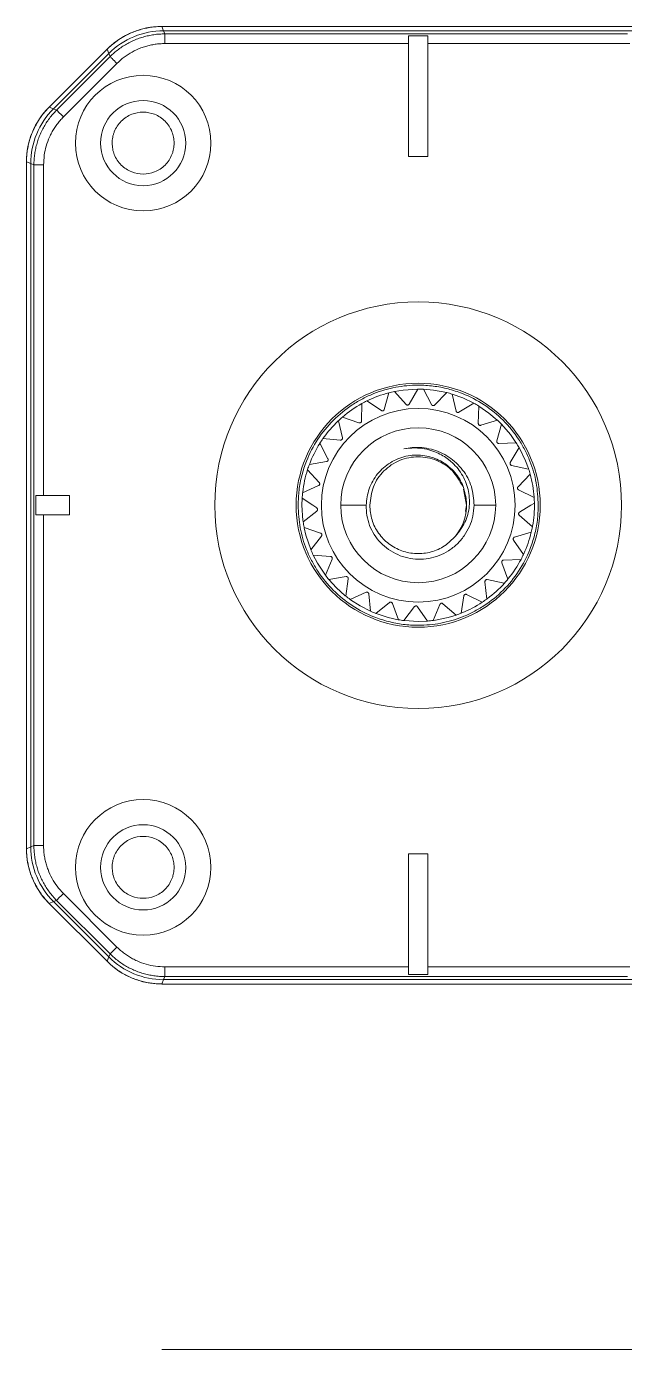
# Model space of a CAD drawing. Header units: millimetres. Extents: x 28 to 240, y 63 to 178.
# Drawn here: x 95.47 to 110.91, y 97.3 to 131.46 of the extents above; entities that cross this region are included whole.
import ezdxf

# ---------------------------------------------------------------- set-up
doc = ezdxf.new("R2010")
doc.units = ezdxf.units.MM

msp = doc.modelspace()

# ---------------------------------------------------------------- linework, layer by layer
at = {"color": 7, "linetype": 'Continuous', "lineweight": 15}
for p, q in [((98.966, 131.462), (99.012, 131.351)), ((138.696, 131.462), (98.966, 131.462)), ((138.584, 131.351), (99.012, 131.351)), ((99.012, 131.351), (99.046, 131.27)), ((110.986, 131.27), (99.046, 131.27)), ((99.046, 131.27), (99.046, 131.02)), ((105.334, 131.22), (105.834, 131.22)), ((105.334, 131.02), (105.334, 131.22)), ((105.834, 131.22), (105.834, 131.02)), ((97.552, 130.877), (96.058, 129.383)), ((97.552, 130.877), (97.598, 130.765)), ((105.334, 131.02), (99.046, 131.02)), ((105.334, 128.101), (105.334, 131.02)), ((111.045, 131.02), (105.834, 131.02)), ((105.834, 131.02), (105.834, 128.101)), ((97.598, 130.765), (96.17, 129.337)), ((97.632, 130.685), (96.25, 129.303)), ((97.808, 130.508), (96.427, 129.126)), ((97.632, 130.685), (97.598, 130.765)), ((96.058, 129.383), (96.17, 129.337)), ((96.17, 129.337), (96.25, 129.303)), ((95.584, 127.922), (95.472, 127.969)), ((95.472, 127.969), (95.472, 110.233)), ((95.664, 127.889), (95.584, 127.922)), ((95.584, 127.922), (95.584, 110.279)), ((95.664, 127.889), (95.664, 110.312)), ((95.914, 127.889), (95.664, 127.889)), ((95.914, 127.889), (95.914, 119.351)), ((105.834, 128.101), (105.334, 128.101)), ((104.829, 122.004), (104.708, 121.571)), ((105.27, 121.703), (104.969, 122.037)), ((105.575, 122.101), (105.35, 121.711)), ((105.927, 121.699), (105.718, 122.098)), ((106.321, 122.009), (106.007, 121.687)), ((106.562, 121.532), (106.46, 121.97)), ((104.131, 121.725), (104.122, 121.276)), ((104.633, 121.543), (104.258, 121.792)), ((107.022, 121.734), (106.637, 121.501)), ((107.136, 121.213), (107.146, 121.662)), ((103.524, 121.282), (103.627, 120.844)), ((104.055, 121.23), (103.63, 121.378)), ((107.631, 121.294), (107.201, 121.164)), ((107.613, 120.76), (107.734, 121.193)), ((103.046, 120.701), (103.255, 120.302)), ((103.574, 120.783), (103.126, 120.82)), ((108.112, 120.716), (107.663, 120.697)), ((107.962, 120.204), (108.186, 120.593)), ((102.728, 120.019), (103.029, 119.685)), ((103.219, 120.23), (102.775, 120.155)), ((108.434, 120.036), (107.994, 120.13)), ((103.012, 119.606), (102.601, 119.423)), ((108.161, 119.578), (108.476, 119.899)), ((95.714, 119.351), (95.914, 119.351)), ((95.714, 118.851), (95.714, 119.351)), ((95.914, 119.351), (96.584, 119.351)), ((96.584, 119.351), (96.584, 118.851)), ((102.584, 119.101), (102.589, 119.28)), ((102.589, 119.28), (102.86, 119.101)), ((106.834, 119.101), (106.751, 119.517)), ((108.577, 119.298), (108.175, 119.498)), ((102.967, 118.951), (102.615, 118.671)), ((102.86, 119.101), (102.964, 119.031)), ((104.24, 119.101), (103.584, 119.101)), ((106.802, 118.938), (106.834, 119.101)), ((107.584, 119.101), (107.027, 119.101)), ((108.199, 118.922), (108.494, 119.101)), ((108.494, 119.101), (108.583, 119.155)), ((95.914, 118.851), (95.714, 118.851)), ((95.914, 118.851), (95.914, 110.312)), ((96.584, 118.851), (95.914, 118.851)), ((108.532, 118.547), (108.192, 118.841)), ((102.639, 118.53), (103.064, 118.382)), ((103.087, 118.305), (102.815, 117.946)), ((108.302, 117.831), (108.046, 118.201)), ((108.072, 118.277), (108.503, 118.407)), ((102.873, 117.815), (103.321, 117.778)), ((103.363, 117.709), (103.189, 117.294)), ((107.901, 117.195), (107.744, 117.617)), ((107.789, 117.684), (108.238, 117.703)), ((103.278, 117.182), (103.722, 117.257)), ((103.779, 117.2), (103.714, 116.755)), ((107.368, 117.18), (107.807, 117.087)), ((103.828, 116.669), (104.239, 116.852)), ((107.354, 116.679), (107.307, 117.126)), ((104.309, 116.811), (104.356, 116.364)), ((104.488, 116.308), (104.84, 116.588)), ((104.918, 116.566), (105.075, 116.144)), ((105.969, 116.126), (106.143, 116.54)), ((106.222, 116.559), (106.562, 116.265)), ((106.697, 116.315), (106.762, 116.76)), ((106.834, 116.797), (107.237, 116.597)), ((105.217, 116.123), (105.489, 116.482)), ((105.57, 116.48), (105.826, 116.111)), ((95.472, 110.233), (95.584, 110.279)), ((95.584, 110.279), (95.664, 110.312)), ((95.914, 110.312), (95.664, 110.312)), ((105.334, 110.101), (105.834, 110.101)), ((105.334, 107.181), (105.334, 110.101)), ((105.834, 110.101), (105.834, 107.181)), ((96.427, 109.075), (97.808, 107.694)), ((96.17, 108.865), (96.058, 108.819)), ((96.058, 108.819), (97.552, 107.325)), ((96.25, 108.898), (96.17, 108.865)), ((96.17, 108.865), (97.598, 107.437)), ((96.25, 108.898), (97.632, 107.517)), ((97.552, 107.325), (97.598, 107.437)), ((97.598, 107.437), (97.632, 107.517)), ((99.046, 106.931), (99.012, 106.851)), ((99.046, 107.181), (105.334, 107.181)), ((99.046, 107.181), (99.046, 106.931)), ((99.046, 106.931), (110.986, 106.931)), ((105.334, 106.981), (105.334, 107.181)), ((105.334, 106.981), (105.834, 106.981)), ((105.834, 107.181), (111.045, 107.181)), ((105.834, 107.181), (105.834, 106.981)), ((99.012, 106.851), (98.966, 106.739)), ((98.966, 106.739), (138.696, 106.739)), ((99.012, 106.851), (138.584, 106.851)), ((98.966, 97.301), (138.696, 97.301))]:
    msp.add_line(p, q, dxfattribs=at)
at = {"color": 7, "linetype": 'Continuous', "lineweight": 15, "flags": 128}
for points in [[(97.808, 130.508), (97.774, 130.542), (97.741, 130.575), (97.711, 130.605), (97.684, 130.632), (97.662, 130.654), (97.646, 130.671), (97.635, 130.681), (97.632, 130.685)], [(96.427, 129.126), (96.393, 129.161), (96.36, 129.194), (96.329, 129.224), (96.303, 129.251), (96.281, 129.273), (96.264, 129.289), (96.254, 129.299), (96.25, 129.303)], [(104.969, 122.037), (105.192, 122.075), (105.575, 122.101)], [(105.718, 122.098), (105.976, 122.075), (106.321, 122.009)], [(106.46, 121.97), (106.732, 121.872), (107.022, 121.734)], [(107.146, 121.662), (107.41, 121.481), (107.626, 121.298)], [(107.734, 121.193), (107.964, 120.927), (108.108, 120.723)], [(108.186, 120.593), (108.356, 120.249), (108.431, 120.046)], [(102.613, 118.686), (102.61, 118.709), (102.584, 119.101)], [(102.809, 117.96), (102.686, 118.324), (102.641, 118.518)], [(103.189, 117.294), (102.986, 117.601), (102.873, 117.815)], [(103.703, 116.763), (103.463, 116.979), (103.287, 117.171)], [(104.356, 116.364), (104.084, 116.503), (103.839, 116.66)], [(105.064, 116.146), (104.808, 116.203), (104.502, 116.303)], [(106.562, 116.265), (106.36, 116.203), (105.984, 116.128)], [(105.826, 116.111), (105.584, 116.101), (105.232, 116.122)], [(96.427, 109.075), (96.393, 109.041), (96.36, 109.008), (96.329, 108.978), (96.303, 108.951), (96.281, 108.929), (96.264, 108.912), (96.254, 108.902), (96.25, 108.898)], [(97.808, 107.694), (97.774, 107.659), (97.741, 107.627), (97.711, 107.596), (97.684, 107.569), (97.662, 107.547), (97.646, 107.531), (97.635, 107.521), (97.632, 107.517)]]:
    msp.add_lwpolyline(points, dxfattribs=at)
at = {"color": 7, "linetype": 'Continuous', "lineweight": 15}
for centre, radius in [((98.484, 128.451), 1.75), ((98.484, 128.451), 1.1), ((105.584, 119.101), 5.25), ((105.584, 119.101), 3.15), ((105.584, 119.101), 2.5), ((98.484, 109.751), 1.75), ((98.484, 109.751), 1.1)]:
    msp.add_circle(centre, radius, dxfattribs=at)
for radius, start, end in [(3, 104.6062, 115.9865), (3, 101.8316, 104.5684), (3, 87.4316, 90.1684), (3, 73.0316, 75.7684), (3, 119.0375, 130.6316), (3, 116.2316, 118.9684), (3, 58.6316, 61.3684), (3, 133.4673, 145.0316), (3, 130.6316, 133.3684), (3, 44.2316, 46.9684), (2, 0, 180), (3, 147.8954, 159.4316), (3, 145.0316, 147.7684), (3, 29.8316, 32.5684), (3, 162.1684, 173.5451), (3, 159.4316, 162.1684), (3, 15.4316, 18.1684), (3, 3.9883, 15.4316), (3, 173.8316, 176.5684), (1.25, 320.4721, 8.1319), (3, 1.0316, 3.7684), (2, 180, 0), (3, 349.6096, 1.0316), (3, 188.2316, 190.9684), (3, 346.6316, 349.3684), (3, 335.2266, 346.6316), (3, 202.6316, 205.3684), (3, 320.8396, 332.2316), (3, 332.2316, 334.9684), (3, 217.0316, 219.7684), (3, 317.8316, 320.5684), (3, 306.4488, 317.8316), (3, 231.4316, 234.1684), (3, 292.0542, 303.4316), (3, 303.4316, 306.1684), (3, 245.8316, 248.5684), (3, 289.0316, 291.7684), (3, 260.2316, 262.9684), (3, 274.6316, 277.3684)]:
    msp.add_arc((105.584, 119.101), radius, start, end, dxfattribs=at)
for centre, major_axis, ratio, start_param, end_param in [((98.966, 129.462), (-0.765, 1.848), 0.999955, 5.890502, 6.675869), ((99.012, 129.351), (-0.765, 1.848), 0.999886, 5.890527, 6.675844), ((97.472, 127.969), (-1.848, 0.765), 0.999955, 5.890502, 6.675869), ((97.584, 127.922), (-1.848, 0.765), 0.999886, 5.890527, 6.675844), ((97.472, 110.233), (-1.848, -0.765), 0.999955, 5.890502, 6.675869), ((97.584, 110.279), (-1.848, -0.765), 0.999886, 5.890527, 6.675844), ((98.966, 108.739), (-0.765, -1.848), 0.999955, 5.890502, 6.675869), ((99.012, 108.851), (-0.765, -1.848), 0.999886, 5.890527, 6.675844)]:
    msp.add_ellipse(centre, major_axis=major_axis, ratio=ratio, start_param=start_param, end_param=end_param, dxfattribs=at)
for points, knots in [([(97.553, 130.875), (97.587, 130.908), (97.656, 130.974), (97.767, 131.063), (97.885, 131.145), (98.008, 131.218), (98.135, 131.282), (98.267, 131.336), (98.403, 131.381), (98.541, 131.417), (98.682, 131.442), (98.824, 131.458), (98.919, 131.46), (98.967, 131.461)], [0, 0, 0, 0, 0.09091, 0.181819, 0.272728, 0.363637, 0.454546, 0.545454, 0.636363, 0.727272, 0.818181, 0.90909, 1, 1, 1, 1]), ([(97.632, 130.685), (97.666, 130.718), (97.735, 130.784), (97.846, 130.873), (97.963, 130.954), (98.086, 131.027), (98.214, 131.091), (98.346, 131.146), (98.482, 131.191), (98.62, 131.226), (98.761, 131.252), (98.903, 131.268), (98.998, 131.269), (99.046, 131.27)], [0, 0, 0, 0, 0.090913, 0.181825, 0.272735, 0.363646, 0.454555, 0.545464, 0.636372, 0.727279, 0.818187, 0.909093, 1, 1, 1, 1]), ([(99.046, 131.02), (99.003, 131.02), (98.918, 131.018), (98.792, 131.004), (98.668, 130.981), (98.545, 130.949), (98.386, 130.895), (98.198, 130.808), (97.989, 130.675), (97.869, 130.564), (97.808, 130.508)], [0, 0, 0, 0, 0.092882, 0.18504, 0.276965, 0.369151, 0.462087, 0.641959, 0.820055, 1, 1, 1, 1]), ([(95.474, 127.968), (95.475, 128.016), (95.477, 128.111), (95.493, 128.253), (95.518, 128.393), (95.553, 128.532), (95.598, 128.667), (95.653, 128.799), (95.717, 128.927), (95.79, 129.05), (95.872, 129.167), (95.961, 129.279), (96.027, 129.348), (96.06, 129.382)], [0, 0, 0, 0, 0.09091, 0.181819, 0.272728, 0.363637, 0.454546, 0.545454, 0.636363, 0.727272, 0.818181, 0.90909, 1, 1, 1, 1]), ([(95.664, 127.889), (95.665, 127.937), (95.667, 128.032), (95.683, 128.174), (95.708, 128.315), (95.744, 128.453), (95.789, 128.589), (95.843, 128.721), (95.907, 128.848), (95.98, 128.971), (96.062, 129.089), (96.151, 129.2), (96.217, 129.269), (96.25, 129.303)], [0, 0, 0, 0, 0.090913, 0.181825, 0.272735, 0.363646, 0.454555, 0.545464, 0.636372, 0.727279, 0.818187, 0.909093, 1, 1, 1, 1]), ([(97.684, 128.451), (97.685, 128.476), (97.686, 128.526), (97.697, 128.601), (97.714, 128.674), (97.748, 128.773), (97.81, 128.893), (97.914, 129.02), (98.041, 129.124), (98.228, 129.221), (98.484, 129.27), (98.794, 129.211), (99.019, 129.062), (99.158, 128.893), (99.231, 128.751), (99.276, 128.602), (99.281, 128.501), (99.284, 128.451)], [0, 0, 0, 0, 0.030179, 0.060114, 0.090076, 0.120333, 0.185331, 0.250543, 0.315541, 0.380753, 0.500411, 0.62007, 0.749587, 0.814585, 0.879797, 0.939846, 1, 1, 1, 1]), ([(96.427, 129.126), (96.397, 129.096), (96.339, 129.035), (96.259, 128.935), (96.187, 128.831), (96.123, 128.721), (96.049, 128.571), (95.978, 128.377), (95.924, 128.136), (95.918, 127.972), (95.914, 127.889)], [0, 0, 0, 0, 0.092925, 0.185127, 0.277094, 0.369323, 0.462302, 0.6421, 0.820126, 1, 1, 1, 1]), ([(99.284, 128.451), (99.283, 128.426), (99.282, 128.375), (99.271, 128.301), (99.253, 128.227), (99.219, 128.128), (99.158, 128.008), (99.054, 127.881), (98.926, 127.777), (98.74, 127.681), (98.484, 127.632), (98.174, 127.691), (97.949, 127.839), (97.81, 128.008), (97.737, 128.15), (97.692, 128.3), (97.687, 128.4), (97.684, 128.451)], [0, 0, 0, 0, 0.030179, 0.060114, 0.090076, 0.120333, 0.185331, 0.250543, 0.315541, 0.380753, 0.500411, 0.62007, 0.749587, 0.814585, 0.879797, 0.939846, 1, 1, 1, 1]), ([(102.484, 119.101), (102.489, 119.231), (102.498, 119.49), (102.574, 119.874), (102.719, 120.321), (102.974, 120.815), (103.377, 121.307), (103.787, 121.643), (104.152, 121.857), (104.521, 122.025), (104.999, 122.165), (105.519, 122.213), (105.973, 122.185), (106.357, 122.112), (106.804, 121.966), (107.299, 121.711), (107.791, 121.308), (108.127, 120.898), (108.34, 120.533), (108.507, 120.163), (108.653, 119.685), (108.674, 119.296), (108.684, 119.101)], [0, 0, 0, 0, 0.040114, 0.07992, 0.120058, 0.185005, 0.250006, 0.314953, 0.347318, 0.38004, 0.439992, 0.5, 0.540102, 0.579908, 0.620058, 0.685005, 0.750006, 0.814953, 0.847318, 0.88004, 0.940006, 1, 1, 1, 1]), ([(105.35, 121.711), (105.348, 121.708), (105.344, 121.702), (105.336, 121.694), (105.325, 121.689), (105.314, 121.686), (105.301, 121.686), (105.289, 121.689), (105.278, 121.694), (105.273, 121.7), (105.27, 121.703)], [0, 0, 0, 0, 0.1394194, 0.2608724, 0.3725061, 0.4847012, 0.6045412, 0.7220039, 0.8503676, 1, 1, 1, 1]), ([(106.007, 121.687), (106.004, 121.685), (105.999, 121.68), (105.988, 121.675), (105.977, 121.672), (105.965, 121.672), (105.953, 121.675), (105.942, 121.681), (105.933, 121.689), (105.929, 121.696), (105.927, 121.699)], [0, 0, 0, 0, 0.139412, 0.260868, 0.372505, 0.484688, 0.604541, 0.721998, 0.850361, 1, 1, 1, 1]), ([(104.122, 121.276), (104.121, 121.272), (104.121, 121.265), (104.117, 121.254), (104.11, 121.244), (104.101, 121.236), (104.091, 121.23), (104.079, 121.226), (104.067, 121.226), (104.059, 121.228), (104.055, 121.23)], [0, 0, 0, 0, 0.13942, 0.260869, 0.372508, 0.484701, 0.604547, 0.721991, 0.850363, 1, 1, 1, 1]), ([(104.708, 121.571), (104.707, 121.567), (104.705, 121.561), (104.698, 121.551), (104.69, 121.543), (104.679, 121.538), (104.667, 121.534), (104.655, 121.534), (104.643, 121.537), (104.636, 121.541), (104.633, 121.543)], [0, 0, 0, 0, 0.139419, 0.260871, 0.372511, 0.4847, 0.604539, 0.722007, 0.850372, 1, 1, 1, 1]), ([(106.637, 121.501), (106.633, 121.499), (106.627, 121.496), (106.616, 121.493), (106.604, 121.494), (106.593, 121.497), (106.581, 121.502), (106.572, 121.511), (106.566, 121.521), (106.563, 121.528), (106.562, 121.532)], [0, 0, 0, 0, 0.139415, 0.260879, 0.372512, 0.484692, 0.604548, 0.721995, 0.850364, 1, 1, 1, 1]), ([(107.201, 121.164), (107.197, 121.163), (107.19, 121.161), (107.178, 121.161), (107.167, 121.165), (107.157, 121.171), (107.147, 121.179), (107.14, 121.189), (107.137, 121.201), (107.136, 121.208), (107.136, 121.213)], [0, 0, 0, 0, 0.139418, 0.260863, 0.372508, 0.484696, 0.604541, 0.721999, 0.850362, 1, 1, 1, 1]), ([(103.627, 120.844), (103.627, 120.84), (103.629, 120.833), (103.628, 120.821), (103.624, 120.811), (103.617, 120.8), (103.608, 120.792), (103.597, 120.785), (103.586, 120.782), (103.578, 120.782), (103.574, 120.783)], [0, 0, 0, 0, 0.139421, 0.260872, 0.372511, 0.484703, 0.604546, 0.722007, 0.850367, 1, 1, 1, 1]), ([(107.027, 119.101), (107.014, 119.263), (106.989, 119.589), (106.75, 120.028), (106.389, 120.37), (105.93, 120.573), (105.519, 120.611), (105.285, 120.568), (105.213, 120.554)], [0, 0, 0, 0, 0.1817611, 0.3634658, 0.5472057, 0.7322534, 0.918184, 1, 1, 1, 1]), ([(107.663, 120.697), (107.659, 120.697), (107.652, 120.697), (107.641, 120.7), (107.631, 120.706), (107.622, 120.714), (107.615, 120.725), (107.611, 120.736), (107.61, 120.749), (107.612, 120.756), (107.613, 120.76)], [0, 0, 0, 0, 0.139419, 0.260878, 0.372506, 0.4847, 0.604546, 0.722001, 0.850364, 1, 1, 1, 1]), ([(103.255, 120.302), (103.256, 120.299), (103.259, 120.292), (103.261, 120.281), (103.26, 120.269), (103.256, 120.258), (103.25, 120.247), (103.241, 120.238), (103.23, 120.232), (103.223, 120.231), (103.219, 120.23)], [0, 0, 0, 0, 0.139418, 0.260869, 0.372506, 0.484694, 0.60454, 0.721997, 0.850364, 1, 1, 1, 1]), ([(106.821, 119.278), (106.791, 119.416), (106.731, 119.692), (106.472, 120.041), (106.121, 120.291), (105.701, 120.412), (105.262, 120.388), (104.851, 120.22), (104.518, 119.924), (104.291, 119.536), (104.257, 119.244), (104.24, 119.101)], [0, 0, 0, 0, 0.1084792, 0.2172104, 0.3267412, 0.4374788, 0.5490376, 0.661281, 0.7746408, 0.8890386, 1, 1, 1, 1]), ([(106.728, 119.595), (106.651, 119.733), (106.494, 120.015), (106.072, 120.285), (105.585, 120.384), (105.092, 120.286), (104.679, 120.008), (104.39, 119.592), (104.353, 119.264), (104.334, 119.101)], [0, 0, 0, 0, 0.138074, 0.281729, 0.425383, 0.569037, 0.712692, 0.856346, 1, 1, 1, 1]), ([(105.213, 120.555), (105.305, 120.567), (105.448, 120.585), (105.736, 120.568), (106.045, 120.488), (106.296, 120.34), (106.519, 120.159), (106.725, 119.918), (106.894, 119.513), (106.924, 119.077), (106.818, 118.647), (106.638, 118.419), (106.548, 118.305)], [0, 0, 0, 0, 0.0803583, 0.1251277, 0.2499847, 0.3540465, 0.3751262, 0.500097, 0.6250594, 0.7499876, 0.8748754, 1, 1, 1, 1]), ([(107.994, 120.13), (107.991, 120.131), (107.984, 120.133), (107.974, 120.138), (107.966, 120.147), (107.959, 120.157), (107.955, 120.169), (107.954, 120.181), (107.956, 120.193), (107.96, 120.2), (107.962, 120.204)], [0, 0, 0, 0, 0.139426, 0.260867, 0.372506, 0.484695, 0.60454, 0.721999, 0.850365, 1, 1, 1, 1]), ([(103.029, 119.685), (103.031, 119.682), (103.036, 119.677), (103.041, 119.666), (103.042, 119.655), (103.041, 119.643), (103.038, 119.631), (103.032, 119.62), (103.023, 119.611), (103.016, 119.608), (103.012, 119.606)], [0, 0, 0, 0, 0.139418, 0.26087, 0.372508, 0.484698, 0.604547, 0.722002, 0.850361, 1, 1, 1, 1]), ([(108.175, 119.498), (108.171, 119.5), (108.165, 119.503), (108.157, 119.511), (108.151, 119.521), (108.147, 119.533), (108.146, 119.545), (108.148, 119.558), (108.153, 119.569), (108.158, 119.575), (108.161, 119.578)], [0, 0, 0, 0, 0.139427, 0.260874, 0.372513, 0.484702, 0.604546, 0.722001, 0.850368, 1, 1, 1, 1]), ([(108.684, 119.101), (108.679, 118.971), (108.67, 118.711), (108.594, 118.328), (108.449, 117.88), (108.194, 117.386), (107.791, 116.894), (107.381, 116.558), (107.016, 116.345), (106.647, 116.177), (106.169, 116.037), (105.648, 115.989), (105.195, 116.017), (104.811, 116.09), (104.363, 116.236), (103.869, 116.491), (103.377, 116.894), (103.041, 117.304), (102.828, 117.669), (102.661, 118.038), (102.515, 118.516), (102.494, 118.906), (102.484, 119.101)], [0, 0, 0, 0, 0.0401143, 0.0799202, 0.1200584, 0.1850049, 0.2500065, 0.314953, 0.3473174, 0.3800397, 0.4399924, 0.4999994, 0.5401018, 0.5799078, 0.6200584, 0.685005, 0.7500065, 0.8149531, 0.8473175, 0.8800398, 0.9400065, 1, 1, 1, 1]), ([(102.964, 119.031), (102.968, 119.028), (102.976, 119.022), (102.983, 119.009), (102.986, 118.996), (102.986, 118.984), (102.983, 118.971), (102.977, 118.959), (102.97, 118.953), (102.967, 118.951)], [0, 0, 0, 0, 0.197268, 0.339199, 0.458476, 0.578085, 0.691202, 0.848057, 1, 1, 1, 1]), ([(104.24, 119.101), (104.243, 119.012), (104.249, 118.836), (104.323, 118.578), (104.444, 118.339), (104.61, 118.126), (104.815, 117.95), (105.052, 117.816), (105.312, 117.731), (105.584, 117.698), (105.859, 117.719), (106.126, 117.794), (106.374, 117.919), (106.593, 118.092), (106.776, 118.305), (106.914, 118.55), (107.005, 118.819), (107.019, 119.007), (107.027, 119.101)], [0, 0, 0, 0, 0.060428, 0.121133, 0.182113, 0.24337, 0.304903, 0.366713, 0.428798, 0.49116, 0.553798, 0.616713, 0.679903, 0.74337, 0.807113, 0.871133, 0.935428, 1, 1, 1, 1]), ([(104.334, 119.101), (104.345, 118.973), (104.368, 118.718), (104.547, 118.37), (104.814, 118.091), (105.155, 117.906), (105.535, 117.832), (105.919, 117.877), (106.278, 118.032), (106.458, 118.214), (106.548, 118.305)], [0, 0, 0, 0, 0.125, 0.25, 0.375, 0.5, 0.625, 0.75, 0.875, 1, 1, 1, 1]), ([(108.192, 118.841), (108.188, 118.845), (108.182, 118.852), (108.176, 118.866), (108.174, 118.879), (108.176, 118.891), (108.18, 118.904), (108.188, 118.914), (108.195, 118.919), (108.199, 118.922)], [0, 0, 0, 0, 0.197277, 0.339207, 0.458479, 0.578087, 0.691206, 0.84805, 1, 1, 1, 1]), ([(103.064, 118.382), (103.069, 118.38), (103.077, 118.376), (103.088, 118.365), (103.094, 118.354), (103.097, 118.341), (103.097, 118.328), (103.094, 118.315), (103.089, 118.308), (103.087, 118.305)], [0, 0, 0, 0, 0.197273, 0.3392, 0.458472, 0.57808, 0.691198, 0.848047, 1, 1, 1, 1]), ([(108.046, 118.201), (108.043, 118.206), (108.038, 118.214), (108.036, 118.229), (108.038, 118.242), (108.042, 118.253), (108.05, 118.264), (108.06, 118.273), (108.068, 118.276), (108.072, 118.277)], [0, 0, 0, 0, 0.197274, 0.339202, 0.458476, 0.578083, 0.691196, 0.848051, 1, 1, 1, 1]), ([(103.321, 117.778), (103.327, 117.777), (103.336, 117.775), (103.349, 117.767), (103.358, 117.758), (103.364, 117.747), (103.367, 117.734), (103.367, 117.721), (103.365, 117.713), (103.363, 117.709)], [0, 0, 0, 0, 0.1972823, 0.3392111, 0.4584823, 0.5780818, 0.691203, 0.8480525, 1, 1, 1, 1]), ([(107.744, 117.617), (107.743, 117.622), (107.74, 117.631), (107.742, 117.646), (107.747, 117.658), (107.754, 117.669), (107.764, 117.677), (107.776, 117.683), (107.785, 117.684), (107.789, 117.684)], [0, 0, 0, 0, 0.197272, 0.339202, 0.458474, 0.578086, 0.691209, 0.848057, 1, 1, 1, 1]), ([(103.722, 117.257), (103.727, 117.257), (103.737, 117.258), (103.751, 117.254), (103.762, 117.247), (103.771, 117.237), (103.777, 117.226), (103.78, 117.213), (103.78, 117.204), (103.779, 117.2)], [0, 0, 0, 0, 0.197271, 0.339201, 0.458466, 0.578077, 0.691196, 0.84805, 1, 1, 1, 1]), ([(107.307, 117.126), (107.307, 117.132), (107.307, 117.141), (107.313, 117.155), (107.32, 117.166), (107.33, 117.174), (107.342, 117.18), (107.355, 117.182), (107.363, 117.181), (107.368, 117.18)], [0, 0, 0, 0, 0.197274, 0.339201, 0.458471, 0.578078, 0.691201, 0.848061, 1, 1, 1, 1]), ([(104.239, 116.852), (104.244, 116.853), (104.253, 116.856), (104.268, 116.856), (104.28, 116.852), (104.291, 116.845), (104.3, 116.835), (104.306, 116.824), (104.308, 116.815), (104.309, 116.811)], [0, 0, 0, 0, 0.197272, 0.339196, 0.458471, 0.578081, 0.691199, 0.848051, 1, 1, 1, 1]), ([(104.84, 116.588), (104.845, 116.591), (104.853, 116.596), (104.867, 116.599), (104.881, 116.598), (104.893, 116.594), (104.904, 116.587), (104.913, 116.577), (104.916, 116.57), (104.918, 116.566)], [0, 0, 0, 0, 0.197268, 0.33919, 0.45848, 0.578083, 0.691205, 0.848055, 1, 1, 1, 1]), ([(105.489, 116.482), (105.492, 116.486), (105.499, 116.493), (105.512, 116.499), (105.525, 116.502), (105.538, 116.501), (105.55, 116.497), (105.562, 116.49), (105.567, 116.483), (105.57, 116.48)], [0, 0, 0, 0, 0.1972685, 0.3392106, 0.4584755, 0.5780912, 0.691205, 0.8480575, 1, 1, 1, 1]), ([(106.143, 116.54), (106.146, 116.545), (106.15, 116.553), (106.161, 116.563), (106.173, 116.569), (106.186, 116.571), (106.199, 116.57), (106.212, 116.566), (106.218, 116.561), (106.222, 116.559)], [0, 0, 0, 0, 0.197278, 0.3392, 0.458477, 0.578083, 0.691204, 0.848053, 1, 1, 1, 1]), ([(106.762, 116.76), (106.764, 116.765), (106.766, 116.774), (106.774, 116.786), (106.784, 116.795), (106.796, 116.8), (106.809, 116.803), (106.822, 116.802), (106.83, 116.799), (106.834, 116.797)], [0, 0, 0, 0, 0.197276, 0.339208, 0.458484, 0.578078, 0.691199, 0.848049, 1, 1, 1, 1]), ([(97.684, 109.751), (97.685, 109.776), (97.686, 109.826), (97.697, 109.901), (97.714, 109.974), (97.748, 110.073), (97.81, 110.193), (97.914, 110.32), (98.041, 110.424), (98.228, 110.521), (98.484, 110.57), (98.794, 110.511), (99.019, 110.362), (99.158, 110.193), (99.231, 110.051), (99.276, 109.902), (99.281, 109.801), (99.284, 109.751)], [0, 0, 0, 0, 0.030179, 0.060114, 0.090076, 0.120333, 0.185331, 0.250543, 0.315541, 0.380753, 0.500411, 0.62007, 0.749587, 0.814585, 0.879797, 0.939846, 1, 1, 1, 1]), ([(96.06, 108.819), (96.027, 108.854), (95.961, 108.923), (95.872, 109.034), (95.79, 109.151), (95.717, 109.274), (95.653, 109.402), (95.598, 109.534), (95.553, 109.67), (95.518, 109.808), (95.493, 109.949), (95.477, 110.091), (95.475, 110.186), (95.474, 110.234)], [0, 0, 0, 0, 0.09091, 0.181819, 0.272728, 0.363637, 0.454546, 0.545454, 0.636363, 0.727272, 0.818181, 0.90909, 1, 1, 1, 1]), ([(96.25, 108.898), (96.217, 108.933), (96.151, 109.001), (96.062, 109.113), (95.98, 109.23), (95.907, 109.353), (95.843, 109.481), (95.789, 109.613), (95.744, 109.749), (95.708, 109.887), (95.683, 110.028), (95.667, 110.17), (95.665, 110.265), (95.664, 110.312)], [0, 0, 0, 0, 0.0909128, 0.1818246, 0.2727355, 0.3636456, 0.4545549, 0.5454637, 0.6363718, 0.7272794, 0.8181866, 0.9090934, 1, 1, 1, 1]), ([(95.914, 110.312), (95.915, 110.27), (95.917, 110.185), (95.931, 110.059), (95.954, 109.934), (95.986, 109.812), (96.04, 109.653), (96.126, 109.465), (96.259, 109.256), (96.371, 109.136), (96.427, 109.075)], [0, 0, 0, 0, 0.092882, 0.18504, 0.276965, 0.369151, 0.462087, 0.641959, 0.820055, 1, 1, 1, 1]), ([(99.284, 109.751), (99.283, 109.726), (99.282, 109.675), (99.271, 109.601), (99.253, 109.527), (99.219, 109.428), (99.158, 109.308), (99.054, 109.181), (98.926, 109.077), (98.74, 108.981), (98.484, 108.932), (98.174, 108.991), (97.949, 109.139), (97.81, 109.308), (97.737, 109.45), (97.692, 109.6), (97.687, 109.7), (97.684, 109.751)], [0, 0, 0, 0, 0.030179, 0.060114, 0.090076, 0.120333, 0.185331, 0.250543, 0.315541, 0.380753, 0.500411, 0.62007, 0.749587, 0.814585, 0.879797, 0.939846, 1, 1, 1, 1]), ([(97.808, 107.694), (97.839, 107.664), (97.9, 107.605), (97.999, 107.526), (98.104, 107.454), (98.213, 107.39), (98.363, 107.316), (98.558, 107.244), (98.799, 107.191), (98.963, 107.184), (99.046, 107.181)], [0, 0, 0, 0, 0.092925, 0.185127, 0.277094, 0.369323, 0.462302, 0.6421, 0.820126, 1, 1, 1, 1]), ([(98.967, 106.741), (98.919, 106.742), (98.824, 106.744), (98.682, 106.76), (98.541, 106.785), (98.403, 106.82), (98.267, 106.865), (98.135, 106.92), (98.008, 106.984), (97.885, 107.057), (97.767, 107.138), (97.656, 107.228), (97.587, 107.294), (97.553, 107.327)], [0, 0, 0, 0, 0.09091, 0.181819, 0.272728, 0.363637, 0.454546, 0.545454, 0.636363, 0.727272, 0.818181, 0.90909, 1, 1, 1, 1]), ([(99.046, 106.931), (98.998, 106.932), (98.903, 106.934), (98.761, 106.95), (98.62, 106.975), (98.482, 107.011), (98.346, 107.056), (98.214, 107.11), (98.086, 107.174), (97.963, 107.247), (97.846, 107.329), (97.735, 107.418), (97.666, 107.484), (97.632, 107.517)], [0, 0, 0, 0, 0.0909127, 0.1818245, 0.2727354, 0.3636455, 0.4545549, 0.5454636, 0.6363717, 0.7272794, 0.8181866, 0.9090934, 1, 1, 1, 1])]:
    msp.add_open_spline(points, degree=3, knots=knots, dxfattribs=at)

doc.saveas('drawing.dxf')
